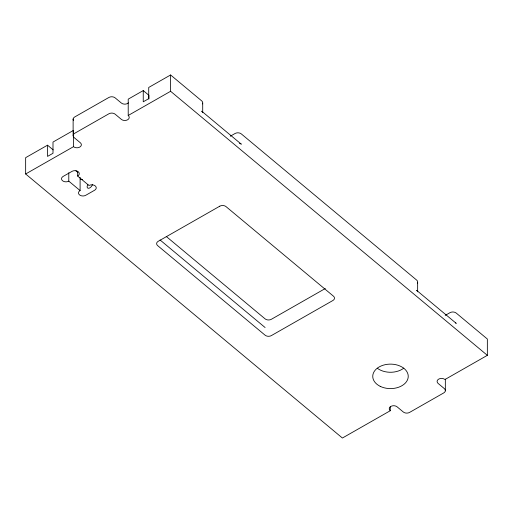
<?xml version="1.0" encoding="UTF-8"?>
<svg xmlns="http://www.w3.org/2000/svg" width="513" height="513" viewBox="0 0 513 513"><rect width="100%" height="100%" fill="white"/><g stroke="black" fill="none" stroke-linecap="round" stroke-linejoin="round"><path stroke-width="0.77" d="M53.185 149.899L47.529 145.179L25.65 157.664L25.65 173.984L342.402 438.031L390.258 410.727A4.437 3.059 0 0 1 390.855 406.418A4.437 3.059 0 0 1 397.1 406.828L403.321 412.01A4.437 3.059 0 0 0 409.566 412.42L443.751 392.913A4.437 3.059 0 0 0 444.341 388.61L438.121 383.423A4.437 3.059 0 0 1 438.711 379.113A4.437 3.059 0 0 1 444.957 379.524L487.35 355.336L487.35 339.016L456.243 313.084A4.437 3.059 0 0 0 449.991 312.673L445.207 315.405M148.905 99.028L148.905 95.29L143.249 90.57L128.212 99.156L128.212 115.476A4.437 3.059 0 0 1 127.615 119.785A4.437 3.059 0 0 1 121.369 119.375L115.149 114.187A4.437 3.059 0 0 0 108.903 113.783L74.718 133.284A4.437 3.059 0 0 0 74.128 137.593L80.349 142.781A4.437 3.059 0 0 1 79.759 147.09A4.437 3.059 0 0 1 73.513 146.68L25.65 173.984M202.449 103.921A4.437 3.059 0 0 0 201.712 100.901L170.598 74.969L148.719 87.454L148.719 98.676L143.249 101.798L143.249 90.57M128.212 115.476L170.598 91.288L170.598 74.969M230.273 136.234L235.057 133.502A4.437 3.059 0 0 1 241.302 133.906L416.646 280.079A4.437 3.059 0 0 1 417.39 283.093M325.287 288.518L271.358 319.285A4.437 3.059 0 0 1 265.106 318.874L166.238 236.455M170.598 91.288L487.35 355.336M160.094 239.988L265.106 327.531M75.93 170.778L77.719 172.265M77.675 171.413L77.675 176.074L88.986 185.501A4.437 3.059 0 0 1 95.232 185.911A4.437 3.059 0 0 1 94.642 190.22L85.754 195.286A4.437 3.059 0 0 1 79.509 194.882A4.437 3.059 0 0 1 80.099 190.573L80.099 177.415M77.675 176.074A4.437 3.059 0 0 0 78.265 171.765A4.437 3.059 0 0 0 72.019 171.355L63.131 176.427A4.437 3.059 0 0 0 62.541 180.736A4.437 3.059 0 0 0 68.787 181.147L80.099 190.573M445.342 379.19L445.342 390.848M417.646 282.317L417.646 291.807A4.437 3.059 0 0 0 416.646 290.358L456.243 323.363A4.437 3.059 0 0 0 455.39 322.818M390.258 406.841L390.258 410.727M202.706 103.139L202.706 112.629M73.513 146.68L73.513 130.36L52.999 142.063L52.999 153.284L47.529 156.407L47.529 145.179M73.128 119.035L73.128 135.355M68.787 172.734L68.787 181.147M73.513 120.593A4.437 3.059 0 0 1 74.718 116.964L108.903 97.457A4.437 3.059 0 0 1 115.149 97.868L121.369 103.055A4.437 3.059 0 0 0 128.404 102.876M82.51 179.653A4.437 3.059 0 0 1 80.355 179.101M403.808 368.129A17.75 12.241 0 0 1 377.324 368.244M92.5 184.436A3.553 1.981 -50.2 0 1 88.492 188.284A3.553 1.981 -50.2 0 1 87.922 184.565M239.43 143.274A4.437 3.059 0 0 1 241.302 144.191L201.712 111.186A4.437 3.059 0 0 1 202.667 112.623M219.763 206.2L158.228 241.302A4.437 3.059 0 0 0 157.638 245.612L265.106 335.201A4.437 3.059 0 0 0 271.358 335.605L332.892 300.503A4.437 3.059 0 0 0 333.482 296.193L226.015 206.604A4.437 3.059 0 0 0 219.763 206.2M380.216 386.34A17.75 12.241 0 0 0 408.162 377.51A17.75 12.241 0 0 0 383.108 365.23A17.75 12.241 0 0 0 380.216 386.34"/></g></svg>
